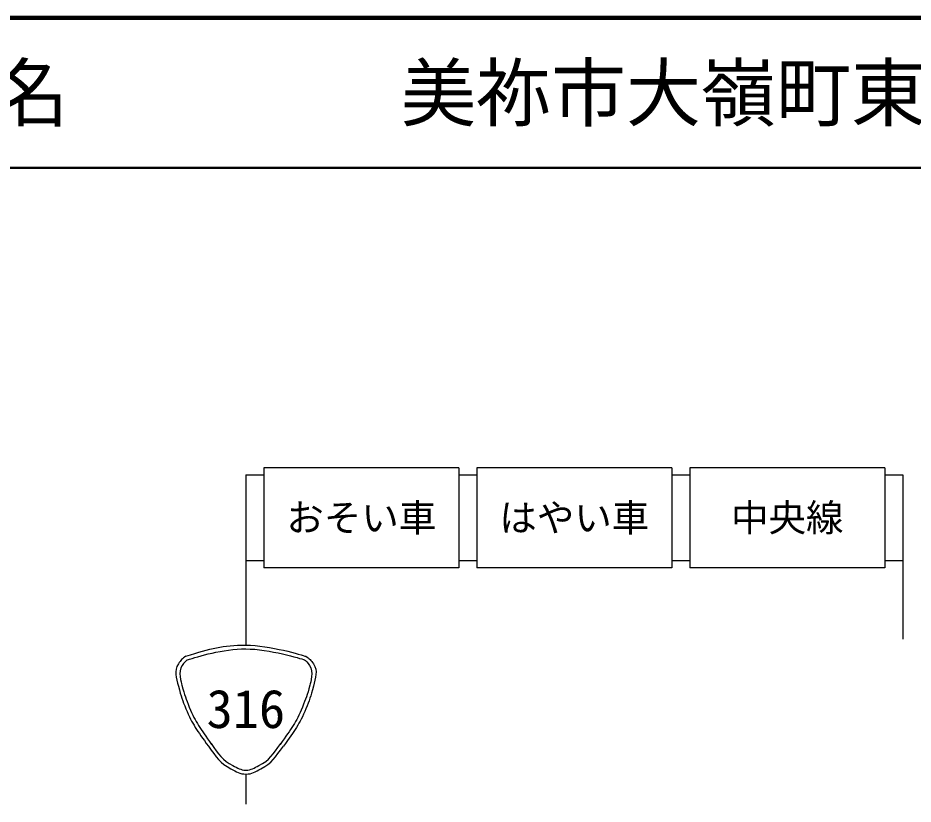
# Model space of a CAD drawing. Units: millimetres, scale not verified. Extents: x 40000 to 680000, y 20000 to 380000.
# Drawn here: x 379477 to 439167, y 327567 to 380000 of the extents above; entities that cross this region are included whole.
import ezdxf
from ezdxf.enums import TextEntityAlignment as Align

# ---------------------------------------------------------------- set-up
doc = ezdxf.new("R2010")
doc.units = ezdxf.units.MM
doc.header["$LTSCALE"] = 1000
for name, color, linetype, lineweight in [('S-STR-STRC', 7, 'Continuous', 25), ('S-TTL', 2, 'Continuous', 140), ('S-TTL-LINE', 7, 'Continuous', 50)]:
    doc.layers.add(name, color=color, linetype=linetype, lineweight=lineweight)
doc.layers.add('S-TTL-TXT', color=7, linetype='Continuous')
doc.styles.add('ＭＳ ゴシック', font='')
doc.styles.get('ＭＳ ゴシック').set_extended_font_data('MS Gothic')

msp = doc.modelspace()

# ---------------------------------------------------------------- linework, layer by layer
at = {"layer": 'S-STR-STRC'}
for p, q in [((408877, 350000), (395877, 350000)), ((395877, 350000), (395877, 343333)), ((408877, 350000), (408877, 343333)), ((423077, 350000), (410077, 350000)), ((410077, 350000), (410077, 343333)), ((423077, 350000), (423077, 343333)), ((437277, 350000), (424277, 350000)), ((424277, 350000), (424277, 343333)), ((437277, 350000), (437277, 343333)), ((394677, 349517), (394677, 338163)), ((394677, 349517), (395877, 349517)), ((408877, 349517), (410077, 349517)), ((423077, 349517), (424277, 349517)), ((437277, 349517), (438477, 349517)), ((438477, 349517), (438477, 338567)), ((394677, 343817), (395877, 343817)), ((408877, 343817), (410077, 343817)), ((423077, 343817), (424277, 343817)), ((437277, 343817), (438477, 343817)), ((408877, 343333), (395877, 343333)), ((423077, 343333), (410077, 343333)), ((437277, 343333), (424277, 343333)), ((394677, 329567), (394677, 327567))]:
    msp.add_line(p, q, dxfattribs=at)
for points, knots in [([(390677, 337423), (392377, 337953), (393088, 338178), (394677, 338172), (396267, 338165), (398439, 337497), (398677, 337423)], [0, 0, 0, 0, 1, 1, 1, 2, 2, 2, 2]), ([(390775, 337185), (391512, 337414), (393126, 337917), (394677, 337917), (396228, 337917), (398341, 337265), (398579, 337192)], [0, 0, 0, 0, 1, 1, 1, 2, 2, 2, 2]), ([(390677, 337423), (390441, 337276), (390329, 337154), (390177, 336923), (389857, 336433), (390043, 335999), (390177, 335423)], [0, 0, 0, 0, 1, 1, 1, 2, 2, 2, 2]), ([(398677, 337423), (398914, 337276), (399026, 337154), (399177, 336923), (399498, 336433), (399312, 335999), (399177, 335423)], [0, 0, 0, 0, 1, 1, 1, 2, 2, 2, 2]), ([(390771, 337188), (390716, 337140), (390537, 336983), (390427, 336820), (390140, 336393), (390359, 335681), (390415, 335502)], [0, 0, 0, 0, 1, 1, 1, 2, 2, 2, 2]), ([(398581, 337192), (398637, 337143), (398816, 336984), (398927, 336820), (399216, 336393), (398995, 335679), (398939, 335501)], [0, 0, 0, 0, 1, 1, 1, 2, 2, 2, 2]), ([(390415, 335502), (390592, 334816), (390678, 334591), (390906, 334028), (391330, 332983), (391637, 332632), (392392, 331552)], [0, 0, 0, 0, 1, 1, 1, 2, 2, 2, 2]), ([(398940, 335502), (398763, 334816), (398677, 334591), (398449, 334028), (398025, 332983), (397718, 332632), (396963, 331552)], [0, 0, 0, 0, 1, 1, 1, 2, 2, 2, 2]), ([(390177, 335423), (390357, 334724), (390445, 334495), (390677, 333923), (391106, 332868), (391415, 332514), (392177, 331423)], [0, 0, 0, 0, 1, 1, 1, 2, 2, 2, 2]), ([(399177, 335423), (398997, 334724), (398910, 334495), (398677, 333923), (398249, 332868), (397940, 332514), (397177, 331423)], [0, 0, 0, 0, 1, 1, 1, 2, 2, 2, 2]), ([(392177, 331423), (392727, 330697), (392937, 330294), (393677, 329923), (394048, 329738), (394263, 329567), (394677, 329567), (395092, 329567), (395307, 329738), (395677, 329923), (396418, 330294), (396628, 330697), (397177, 331423)], [0, 0, 0, 0, 1, 1, 1, 2, 2, 2, 3, 3, 3, 4, 4, 4, 4]), ([(392354, 331600), (392889, 330893), (393089, 330493), (393814, 330140), (394136, 329983), (394320, 329832), (394677, 329832), (395035, 329832), (395219, 329983), (395540, 330140), (396266, 330493), (396466, 330893), (397001, 331600)], [0, 0, 0, 0, 1, 1, 1, 2, 2, 2, 3, 3, 3, 4, 4, 4, 4])]:
    msp.add_open_spline(points, degree=3, knots=knots, dxfattribs=at)
at = {"layer": 'S-TTL'}
msp.add_line((680000, 380000), (40000, 380000), dxfattribs=at)
at = {"layer": 'S-TTL-LINE'}
msp.add_line((40000, 370000), (680000, 370000), dxfattribs=at)

# ---------------------------------------------------------------- texts
at = {"layer": 'S-STR-STRC', "style": 'ＭＳ ゴシック'}
for s, height, p in [('おそい車', 1833, (402377, 346667)), ('はやい車', 1833, (416577, 346667)), ('中央線', 1833, (430777, 346667)), ('316', 2566, (394677, 333923))]:
    msp.add_text(s, height=height, dxfattribs=at).set_placement(p, align=Align.MIDDLE_CENTER)
at = {"layer": 'S-TTL-TXT', "style": 'ＭＳ ゴシック'}
for s, p in [('地 名', (370380, 375000)), ('美祢市大嶺町東分\u3000伊佐町伊佐', (405024, 375000))]:
    msp.add_text(s, height=3666, dxfattribs=at).set_placement(p, align=Align.MIDDLE_LEFT)

doc.saveas('drawing.dxf')
